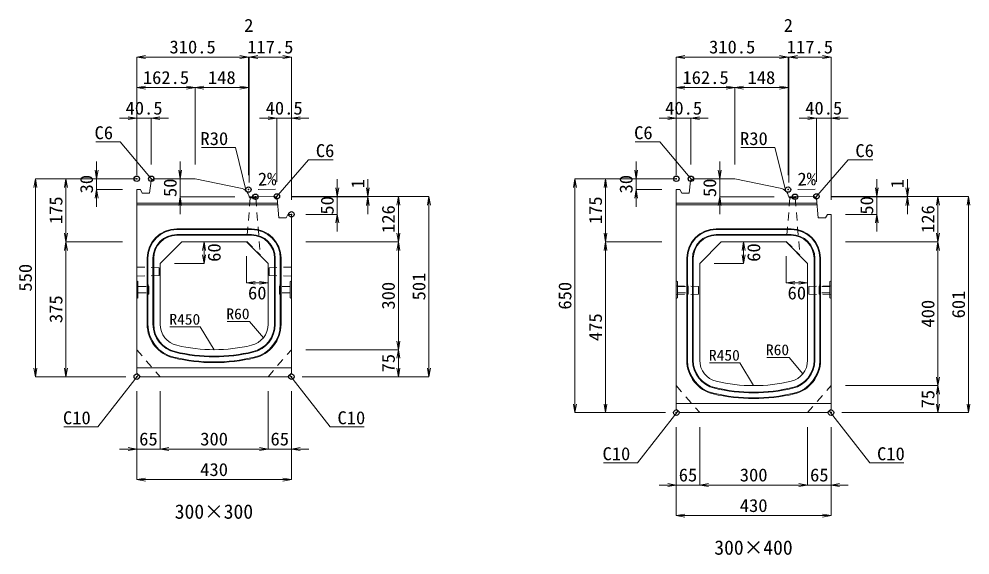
# Model space of a CAD drawing. Units: millimetres at full size. Extents: x -1267 to 18002, y -8040 to 14480.
# Drawn here: x 758 to 3401, y 10516 to 12006 of the extents above; entities that cross this region are included whole.
import ezdxf
from ezdxf.enums import TextEntityAlignment as Align

# ---------------------------------------------------------------- set-up
doc = ezdxf.new("R2010")
doc.units = ezdxf.units.MM
doc.header["$LTSCALE"] = 30
doc.header["$PDMODE"] = 32
doc.header["$PDSIZE"] = 15
doc.linetypes.add('USER1', pattern=[1.35, 0.75, -0.6])
for name, color, linetype, lineweight in [('インサート', 3, 'USER1', 9), ('吊りマスター', 4, 'USER1', 9), ('寸法線', 7, 'Continuous', 13), ('引出線', 4, 'Continuous', 13), ('排水孔', 30, 'USER1', 13), ('本体', 2, 'Continuous', 13), ('目地', 132, 'Continuous', 5)]:
    doc.layers.add(name, color=color, linetype=linetype, lineweight=lineweight)
doc.layers.add('作業エリア', color=11, linetype='Continuous')
doc.layers.add('文字', color=7, linetype='Continuous')
doc.styles.add('ＭＳ 明朝', font='')
doc.styles.get('ＭＳ 明朝').set_extended_font_data('MS Mincho')

# ---------------------------------------------------------------- blocks, each defined once
blk = doc.blocks.new('open_arrow')
at = {"color": 0, "linetype": 'Continuous', "lineweight": -2}
blk.add_lwpolyline([(7.5, 1.25), (0, 0), (7.5, -1.25)], dxfattribs=at)

msp = doc.modelspace()

# ---------------------------------------------------------------- linework, layer by layer
at = {"layer": 'インサート'}
for p, q in [((1088.2, 11262.27), (1115.2, 11262.27)), ((1088.2, 11262.27), (1088.2, 11245.27)), ((1118.2, 11266.27), (1115.2, 11266.27)), ((1115.2, 11266.27), (1115.2, 11241.27)), ((1118.2, 11241.27), (1118.2, 11266.27)), ((1481.8, 11266.27), (1484.8, 11266.27)), ((1481.8, 11241.27), (1481.8, 11266.27)), ((1484.8, 11266.27), (1484.8, 11241.27)), ((1511.8, 11262.27), (1484.8, 11262.27)), ((1511.8, 11262.27), (1511.8, 11245.27)), ((2588.2, 11262.27), (2615.2, 11262.27)), ((2588.2, 11262.27), (2588.2, 11245.27)), ((2618.2, 11266.27), (2615.2, 11266.27)), ((2615.2, 11266.27), (2615.2, 11241.27)), ((2618.2, 11241.27), (2618.2, 11266.27)), ((2981.8, 11266.27), (2984.8, 11266.27)), ((2981.8, 11241.27), (2981.8, 11266.27)), ((2984.8, 11266.27), (2984.8, 11241.27)), ((3011.8, 11262.27), (2984.8, 11262.27)), ((3011.8, 11262.27), (3011.8, 11245.27)), ((1088.2, 11245.27), (1115.2, 11245.27)), ((1115.2, 11241.27), (1118.2, 11241.27)), ((1484.8, 11241.27), (1481.8, 11241.27)), ((1511.8, 11245.27), (1484.8, 11245.27)), ((2588.2, 11245.27), (2615.2, 11245.27)), ((2615.2, 11241.27), (2618.2, 11241.27)), ((2984.8, 11241.27), (2981.8, 11241.27)), ((3011.8, 11245.27), (2984.8, 11245.27))]:
    msp.add_line(p, q, dxfattribs=at)
at = {"layer": '作業エリア'}
for p in [(1085, 11561.77), (1125.5, 11561.77), (2585, 11561.77), (2625.5, 11561.77), (1395.5, 11531.77), (2895.5, 11531.77), (1415, 11511.77), (1474.5, 11512.96), (2915, 11511.77), (2974.5, 11512.96), (1515, 11462.96), (1085, 11011.77), (1515, 11011.77), (2585, 10911.77), (3015, 10911.77)]:
    msp.add_point(p, dxfattribs=at)
at = {"layer": '吊りマスター'}
for p, q in [((1085, 11316.27), (1085, 11291.27)), ((1085, 11316.27), (1147, 11314.77)), ((1515, 11316.27), (1453, 11314.77)), ((1515, 11316.27), (1515, 11291.27)), ((1085, 11291.27), (1147, 11292.77)), ((1147, 11314.77), (1147, 11292.77)), ((1453, 11314.77), (1453, 11292.77)), ((1515, 11291.27), (1453, 11292.77)), ((2585, 11264.27), (2585, 11239.27)), ((2585, 11264.27), (2647, 11262.77)), ((2647, 11262.77), (2647, 11240.77)), ((3015, 11264.27), (2953, 11262.77)), ((2953, 11262.77), (2953, 11240.77)), ((3015, 11264.27), (3015, 11239.27)), ((2585, 11239.27), (2647, 11240.77)), ((3015, 11239.27), (2953, 11240.77))]:
    msp.add_line(p, q, dxfattribs=at)
at = {"layer": '寸法線'}
for p, q in [((1085, 11900.31), (1395.5, 11900.31)), ((1085, 11571.77), (1085, 11900.31)), ((1347.5, 11900.31), (1445.43, 11900.31)), ((1395.5, 11571.77), (1395.5, 11900.31)), ((1395.5, 11571.77), (1395.5, 11900.31)), ((1397.43, 11551.77), (1397.43, 11900.31)), ((1397.43, 11900.31), (1515, 11900.31)), ((1397.43, 11551.77), (1397.43, 11900.31)), ((1515, 11502.96), (1515, 11900.31)), ((2585, 11900.31), (2895.5, 11900.31)), ((2585, 11571.77), (2585, 11900.31)), ((2847.5, 11900.31), (2945.43, 11900.31)), ((2895.5, 11571.77), (2895.5, 11900.31)), ((2895.5, 11571.77), (2895.5, 11900.31)), ((2897.43, 11551.77), (2897.43, 11900.31)), ((2897.43, 11900.31), (3015, 11900.31)), ((2897.43, 11551.77), (2897.43, 11900.31)), ((3015, 11502.96), (3015, 11900.31)), ((1085, 11815.31), (1247.5, 11815.31)), ((1085, 11571.77), (1085, 11815.31)), ((1247.5, 11601.77), (1247.5, 11815.31)), ((1247.5, 11815.31), (1395.5, 11815.31)), ((1247.5, 11601.77), (1247.5, 11815.31)), ((1395.5, 11571.77), (1395.5, 11815.31)), ((2585, 11815.31), (2747.5, 11815.31)), ((2585, 11571.77), (2585, 11815.31)), ((2747.5, 11601.77), (2747.5, 11815.31)), ((2747.5, 11815.31), (2895.5, 11815.31)), ((2747.5, 11601.77), (2747.5, 11815.31)), ((2895.5, 11571.77), (2895.5, 11815.31)), ((1037, 11730.31), (1173.5, 11730.31)), ((1085, 11571.77), (1085, 11730.31)), ((1125.5, 11601.77), (1125.5, 11730.31)), ((1426.5, 11730.31), (1563, 11730.31)), ((1474.5, 11552.96), (1474.5, 11730.31)), ((1515, 11502.96), (1515, 11730.31)), ((2537, 11730.31), (2673.5, 11730.31)), ((2585, 11571.77), (2585, 11730.31)), ((2625.5, 11601.77), (2625.5, 11730.31)), ((2926.5, 11730.31), (3063, 11730.31)), ((2974.5, 11552.96), (2974.5, 11730.31)), ((3015, 11502.96), (3015, 11730.31)), ((973.25, 11483.77), (973.25, 11609.77)), ((1205.73, 11609.77), (1205.73, 11463.77)), ((2473.25, 11483.77), (2473.25, 11609.77)), ((2705.73, 11609.77), (2705.73, 11463.77)), ((803.25, 11011.77), (803.25, 11561.77)), ((1085.5, 11561.77), (803.25, 11561.77)), ((888.25, 11386.77), (888.25, 11561.77)), ((1085.5, 11561.77), (888.25, 11561.77)), ((1085.5, 11561.77), (973.25, 11561.77)), ((1642.36, 11414.96), (1642.36, 11560.96)), ((1727.36, 11463.77), (1727.36, 11560.96)), ((2303.25, 10911.77), (2303.25, 11561.77)), ((2585.5, 11561.77), (2303.25, 11561.77)), ((2388.25, 11386.77), (2388.25, 11561.77)), ((2585.5, 11561.77), (2388.25, 11561.77)), ((2585.5, 11561.77), (2473.25, 11561.77)), ((3142.36, 11414.96), (3142.36, 11560.96)), ((3227.36, 11463.77), (3227.36, 11560.96)), ((1045, 11531.77), (973.25, 11531.77)), ((2545, 11531.77), (2473.25, 11531.77)), ((1357.43, 11511.77), (1205.73, 11511.77)), ((1514.5, 11512.96), (1812.36, 11512.96)), ((1514.5, 11512.96), (1727.36, 11512.96)), ((1514.5, 11512.96), (1897.36, 11512.96)), ((1514.5, 11512.96), (1642.36, 11512.96)), ((1514.5, 11511.77), (1727.36, 11511.77)), ((1812.36, 11386.77), (1812.36, 11512.96)), ((1897.36, 11011.77), (1897.36, 11512.96)), ((2857.43, 11511.77), (2705.73, 11511.77)), ((3014.5, 11512.96), (3312.36, 11512.96)), ((3014.5, 11512.96), (3397.36, 11512.96)), ((3014.5, 11512.96), (3227.36, 11512.96)), ((3014.5, 11512.96), (3142.36, 11512.96)), ((3014.5, 11511.77), (3227.36, 11511.77)), ((3312.36, 11386.77), (3312.36, 11512.96)), ((3397.36, 10911.77), (3397.36, 11512.96)), ((1555, 11462.96), (1642.36, 11462.96)), ((3055, 11462.96), (3142.36, 11462.96)), ((888.25, 11011.77), (888.25, 11386.77)), ((1045, 11386.77), (888.25, 11386.77)), ((1045, 11386.77), (888.25, 11386.77)), ((1272.17, 11326.77), (1272.17, 11386.77)), ((1555, 11386.77), (1812.36, 11386.77)), ((1555, 11386.77), (1812.36, 11386.77)), ((1812.36, 11086.77), (1812.36, 11386.77)), ((2388.25, 10911.77), (2388.25, 11386.77)), ((2545, 11386.77), (2388.25, 11386.77)), ((2545, 11386.77), (2388.25, 11386.77)), ((2772.17, 11326.77), (2772.17, 11386.77)), ((3055, 11386.77), (3312.36, 11386.77)), ((3055, 11386.77), (3312.36, 11386.77)), ((3312.36, 10986.77), (3312.36, 11386.77)), ((1390, 11346.77), (1390, 11272.54)), ((2890, 11346.77), (2890, 11272.54)), ((1190, 11326.77), (1272.17, 11326.77)), ((2690, 11326.77), (2772.17, 11326.77)), ((1390, 11272.54), (1450, 11272.54)), ((2890, 11272.54), (2950, 11272.54)), ((1555, 11086.77), (1812.36, 11086.77)), ((1555, 11086.77), (1812.36, 11086.77)), ((1812.36, 11011.77), (1812.36, 11086.77)), ((1055, 11011.77), (803.25, 11011.77)), ((1055, 11011.77), (888.25, 11011.77)), ((1545, 11011.77), (1812.36, 11011.77)), ((1545, 11011.77), (1897.36, 11011.77)), ((1085, 10971.77), (1085, 10810.61)), ((1085, 10971.77), (1085, 10725.61)), ((1150, 10971.77), (1150, 10810.61)), ((1150, 10971.77), (1150, 10810.61)), ((1450, 10971.77), (1450, 10810.61)), ((1450, 10971.77), (1450, 10810.61)), ((1515, 10971.77), (1515, 10810.61)), ((1515, 10971.77), (1515, 10725.61)), ((3055, 10986.77), (3312.36, 10986.77)), ((3055, 10986.77), (3312.36, 10986.77)), ((3312.36, 10911.77), (3312.36, 10986.77)), ((2555, 10911.77), (2303.25, 10911.77)), ((2555, 10911.77), (2388.25, 10911.77)), ((3045, 10911.77), (3312.36, 10911.77)), ((3045, 10911.77), (3397.36, 10911.77)), ((2585, 10871.77), (2585, 10710.61)), ((2585, 10871.77), (2585, 10625.61)), ((2650, 10871.77), (2650, 10710.61)), ((2650, 10871.77), (2650, 10710.61)), ((2950, 10871.77), (2950, 10710.61)), ((2950, 10871.77), (2950, 10710.61)), ((3015, 10871.77), (3015, 10710.61)), ((3015, 10871.77), (3015, 10625.61)), ((1037, 10810.61), (1198, 10810.61)), ((1150, 10810.61), (1450, 10810.61)), ((1402, 10810.61), (1563, 10810.61)), ((1085, 10725.61), (1515, 10725.61)), ((2537, 10710.61), (2698, 10710.61)), ((2650, 10710.61), (2950, 10710.61)), ((2902, 10710.61), (3063, 10710.61)), ((2585, 10625.61), (3015, 10625.61))]:
    msp.add_line(p, q, dxfattribs=at)
at = {"layer": '引出線'}
for points in [[(1128.13, 11558.79), (1039.14, 11664.71), (970.79, 11664.71)], [(2628.13, 11558.79), (2539.14, 11664.71), (2470.79, 11664.71)], [(1389.4, 11527.63), (1359.25, 11648.4), (1264.57, 11648.4)], [(2889.4, 11527.63), (2859.25, 11648.4), (2764.57, 11648.4)], [(1471.75, 11509.91), (1562.76, 11614.88), (1631.1, 11614.88)], [(2971.75, 11509.91), (3062.76, 11614.88), (3131.1, 11614.88)], [(1422.39, 11531.98), (1471.1, 11532.95), (1422.36, 11531.98)], [(2922.39, 11531.98), (2971.1, 11532.95), (2922.36, 11531.98)], [(1437.07, 11120.09), (1398.48, 11165.49), (1336.25, 11165.49)], [(1300, 11086.77), (1261.49, 11150.32), (1177.31, 11150.32)], [(2937.07, 11020.09), (2898.48, 11065.49), (2836.25, 11065.49)], [(2800, 10986.77), (2761.49, 11050.32), (2677.31, 11050.32)], [(1090, 11016.77), (977.02, 10872.34), (882.35, 10872.34)], [(1510, 11016.77), (1622.98, 10872.34), (1717.65, 10872.34)], [(2590, 10916.77), (2477.02, 10772.34), (2382.35, 10772.34)], [(3010, 10916.77), (3122.98, 10772.34), (3217.65, 10772.34)]]:
    msp.add_lwpolyline(points, dxfattribs=at)
at = {"layer": '排水孔'}
for p, q in [((1400.63, 11508.57), (1390.71, 11387.48)), ((1397.43, 11511.77), (1400.63, 11508.57)), ((1400.63, 11508.57), (1415.63, 11508.57)), ((1418.83, 11511.77), (1415.63, 11508.57)), ((1415.63, 11508.57), (1428.66, 11349.52)), ((2900.63, 11508.57), (2890.71, 11387.48)), ((2897.43, 11511.77), (2900.63, 11508.57)), ((2900.63, 11508.57), (2915.63, 11508.57)), ((2918.83, 11511.77), (2915.63, 11508.57)), ((2915.63, 11508.57), (2928.66, 11349.52)), ((1390.71, 11387.48), (1428.66, 11349.52)), ((2890.71, 11387.48), (2928.66, 11349.52))]:
    msp.add_line(p, q, dxfattribs=at)
at = {"layer": '本体'}
for p, q in [((1124.76, 11555.82), (1120.5, 11521.77)), ((1131.5, 11561.77), (1124.76, 11555.82)), ((1131.5, 11561.77), (1247.5, 11561.77)), ((1247.5, 11561.77), (1373.81, 11536.17)), ((2624.76, 11555.82), (2620.5, 11521.77)), ((2631.5, 11561.77), (2624.76, 11555.82)), ((2631.5, 11561.77), (2747.5, 11561.77)), ((2747.5, 11561.77), (2873.81, 11536.17)), ((1085, 11531.77), (1085, 11021.77)), ((1095, 11531.77), (1085, 11531.77)), ((1100, 11521.77), (1095, 11531.77)), ((2585, 11531.77), (2585, 10921.77)), ((2595, 11531.77), (2585, 11531.77)), ((2600, 11521.77), (2595, 11531.77)), ((1120.5, 11521.77), (1100, 11521.77)), ((1415, 11511.77), (1397.43, 11511.77)), ((1468.5, 11512.84), (1415, 11511.77)), ((1468.5, 11512.84), (1475, 11506.98)), ((1475, 11506.98), (1479.5, 11452.96)), ((2620.5, 11521.77), (2600, 11521.77)), ((2915, 11511.77), (2897.43, 11511.77)), ((2968.5, 11512.84), (2915, 11511.77)), ((2968.5, 11512.84), (2975, 11506.98)), ((2975, 11506.98), (2979.5, 11452.96)), ((1479.5, 11452.96), (1500, 11452.96)), ((1500, 11452.96), (1505, 11462.96)), ((1505, 11462.96), (1515, 11462.96)), ((1515, 11021.77), (1515, 11462.96)), ((2979.5, 11452.96), (3000, 11452.96)), ((3000, 11452.96), (3005, 11462.96)), ((3005, 11462.96), (3015, 11462.96)), ((3015, 10921.77), (3015, 11462.96)), ((1150, 11326.77), (1210, 11386.77)), ((1210, 11386.77), (1390, 11386.77)), ((1390, 11386.77), (1450, 11326.77)), ((2650, 11326.77), (2710, 11386.77)), ((2710, 11386.77), (2890, 11386.77)), ((2890, 11386.77), (2950, 11326.77)), ((1150, 11326.77), (1150, 11157.3)), ((1450, 11157.3), (1450, 11326.77)), ((2650, 11326.77), (2650, 11057.3)), ((2950, 11057.3), (2950, 11326.77)), ((1085, 11021.77), (1095, 11011.77)), ((1095, 11011.77), (1505, 11011.77)), ((1505, 11011.77), (1515, 11021.77)), ((2585, 10921.77), (2595, 10911.77)), ((3005, 10911.77), (3015, 10921.77)), ((2595, 10911.77), (3005, 10911.77))]:
    msp.add_line(p, q, dxfattribs=at)
at = {"layer": '本体', "lineweight": 9}
for p, q in [((1085, 11278.27), (1088.2, 11276.27)), ((1088.2, 11276.27), (1088.2, 11231.27)), ((1515, 11278.27), (1511.8, 11276.27)), ((1511.8, 11276.27), (1511.8, 11231.27)), ((2585, 11278.27), (2588.2, 11276.27)), ((2588.2, 11276.27), (2588.2, 11231.27)), ((3015, 11278.27), (3011.8, 11276.27)), ((3011.8, 11276.27), (3011.8, 11231.27)), ((1088.2, 11231.27), (1085, 11229.27)), ((1511.8, 11231.27), (1515, 11229.27)), ((2588.2, 11231.27), (2585, 11229.27)), ((3011.8, 11231.27), (3015, 11229.27)), ((1085, 11036.77), (1515, 11036.77)), ((2585, 10936.77), (3015, 10936.77))]:
    msp.add_line(p, q, dxfattribs=at)
at = {"layer": '本体', "linetype": 'USER1', "lineweight": 9}
for p, q in [((1085, 11086.77), (1150, 11011.77)), ((1450, 11011.77), (1515, 11086.77)), ((2585, 10986.77), (2650, 10911.77)), ((2950, 10911.77), (3015, 10986.77))]:
    msp.add_line(p, q, dxfattribs=at)
at = {"layer": '本体'}
for centre, radius, start, end in [((1367.85, 11506.76), 30, 9.60488, 78.54125), ((2867.85, 11506.76), 30, 9.60488, 78.54125), ((1210, 11157.3), 60, 180, 256.65764), ((1390, 11157.3), 60, 283.34236, 0), ((1300, 11536.77), 450, 256.65764, 283.34236), ((2710, 11057.3), 60, 180, 256.65764), ((2890, 11057.3), 60, 283.34236, 0), ((2800, 11436.77), 450, 256.65764, 283.34236)]:
    msp.add_arc(centre, radius, start, end, dxfattribs=at)
at = {"layer": '目地'}
for p, q in [((1476.1, 11493.77), (1085, 11493.77)), ((1476.43, 11489.77), (1085, 11489.77)), ((2976.1, 11493.77), (2585, 11493.77)), ((2976.43, 11489.77), (2585, 11489.77)), ((1404, 11422.77), (1196, 11422.77)), ((1404, 11420.77), (1196, 11420.77)), ((2904, 11422.77), (2696, 11422.77)), ((2904, 11420.77), (2696, 11420.77)), ((1404, 11406.77), (1196, 11406.77)), ((1404, 11404.77), (1196, 11404.77)), ((2904, 11406.77), (2696, 11406.77)), ((2904, 11404.77), (2696, 11404.77)), ((1114, 11340.77), (1114, 11157.3)), ((1116, 11340.77), (1116, 11157.3)), ((1130, 11340.77), (1130, 11157.3)), ((1132, 11340.77), (1132, 11157.3)), ((1468, 11157.3), (1468, 11340.77)), ((1470, 11157.3), (1470, 11340.77)), ((1484, 11157.3), (1484, 11340.77)), ((1486, 11157.3), (1486, 11340.77)), ((2614, 11340.77), (2614, 11057.3)), ((2616, 11340.77), (2616, 11057.3)), ((2630, 11340.77), (2630, 11057.3)), ((2632, 11340.77), (2632, 11057.3)), ((2968, 11057.3), (2968, 11340.77)), ((2970, 11057.3), (2970, 11340.77)), ((2984, 11057.3), (2984, 11340.77)), ((2986, 11057.3), (2986, 11340.77))]:
    msp.add_line(p, q, dxfattribs=at)
for centre, radius, start, end in [((1196, 11340.77), 82, 90, 180), ((1196, 11340.77), 80, 90, 180), ((1404, 11340.77), 82, 0, 90), ((1404, 11340.77), 80, 0, 90), ((2696, 11340.77), 82, 90, 180), ((2696, 11340.77), 80, 90, 180), ((2904, 11340.77), 82, 0, 90), ((2904, 11340.77), 80, 0, 90), ((1196, 11340.77), 66, 90, 180), ((1196, 11340.77), 64, 90, 180), ((1404, 11340.77), 66, 0, 90), ((1404, 11340.77), 64, 0, 90), ((2696, 11340.77), 66, 90, 180), ((2696, 11340.77), 64, 90, 180), ((2904, 11340.77), 66, 0, 90), ((2904, 11340.77), 64, 0, 90), ((1210, 11157.3), 96, 180, 256.65764), ((1210, 11157.3), 94, 180, 256.65764), ((1210, 11157.3), 80, 180, 256.65764), ((1210, 11157.3), 78, 180, 256.65764), ((1390, 11157.3), 78, 283.34236, 0), ((1390, 11157.3), 80, 283.34236, 0), ((1390, 11157.3), 94, 283.34236, 0), ((1390, 11157.3), 96, 283.34236, 0), ((1300, 11536.77), 470, 256.65764, 283.34236), ((1300, 11536.77), 468, 256.65764, 283.34236), ((1300, 11536.77), 486, 256.65764, 283.34236), ((1300, 11536.77), 484, 256.65764, 283.34236), ((2710, 11057.3), 96, 180, 256.65764), ((2710, 11057.3), 94, 180, 256.65764), ((2710, 11057.3), 80, 180, 256.65764), ((2710, 11057.3), 78, 180, 256.65764), ((2890, 11057.3), 78, 283.34236, 360), ((2890, 11057.3), 80, 283.34236, 360), ((2890, 11057.3), 94, 283.34236, 0), ((2890, 11057.3), 96, 283.34236, 0), ((2800, 11436.77), 470, 256.65764, 283.34236), ((2800, 11436.77), 468, 256.65764, 283.34236), ((2800, 11436.77), 486, 256.65764, 283.34236), ((2800, 11436.77), 484, 256.65764, 283.34236)]:
    msp.add_arc(centre, radius, start, end, dxfattribs=at)

# ---------------------------------------------------------------- block references
at = {"layer": '寸法線', "xscale": 3.2, "yscale": 3.2}
for p in [(1085, 11900.31), (1397.43, 11900.31), (1397.43, 11900.31), (2585, 11900.31), (2897.43, 11900.31), (2897.43, 11900.31), (1085, 11815.31), (1247.5, 11815.31), (2585, 11815.31), (2747.5, 11815.31), (1125.5, 11730.31), (1515, 11730.31), (2625.5, 11730.31), (3015, 11730.31), (1390, 11272.54), (2890, 11272.54), (1150, 10810.61), (1150, 10810.61), (1515, 10810.61), (1085, 10725.61), (2650, 10710.61), (2650, 10710.61), (3015, 10710.61), (2585, 10625.61)]:
    msp.add_blockref('open_arrow', p, dxfattribs=at)
for p, rotation in [((1395.5, 11900.31), 180), ((1395.5, 11900.31), 180), ((1515, 11900.31), 180), ((2895.5, 11900.31), 180), ((2895.5, 11900.31), 180), ((3015, 11900.31), 180), ((1247.5, 11815.31), 180), ((1395.5, 11815.31), 180), ((2747.5, 11815.31), 180), ((2895.5, 11815.31), 180), ((1085, 11730.31), 180), ((1474.5, 11730.31), 180), ((2585, 11730.31), 180), ((2974.5, 11730.31), 180), ((973.25, 11561.77), 90), ((1205.73, 11561.77), 90), ((2473.25, 11561.77), 90), ((2705.73, 11561.77), 90), ((803.25, 11561.77), 270), ((888.25, 11561.77), 270), ((2303.25, 11561.77), 270), ((2388.25, 11561.77), 270), ((973.25, 11531.77), 270), ((1642.36, 11512.96), 90), ((1727.36, 11512.96), 90), ((2473.25, 11531.77), 270), ((3142.36, 11512.96), 90), ((3227.36, 11512.96), 90), ((1205.73, 11511.77), 270), ((1727.36, 11511.77), 270), ((1812.36, 11512.96), 270), ((1897.36, 11512.96), 270), ((2705.73, 11511.77), 270), ((3227.36, 11511.77), 270), ((3312.36, 11512.96), 270), ((3397.36, 11512.96), 270), ((1642.36, 11462.96), 270), ((3142.36, 11462.96), 270), ((888.25, 11386.77), 90), ((1812.36, 11386.77), 90), ((2388.25, 11386.77), 90), ((3312.36, 11386.77), 90), ((888.25, 11386.77), 270), ((1272.17, 11386.77), 270), ((1812.36, 11386.77), 270), ((2388.25, 11386.77), 270), ((2772.17, 11386.77), 270), ((3312.36, 11386.77), 270), ((1272.17, 11326.77), 90), ((2772.17, 11326.77), 90), ((1450, 11272.54), 180), ((2950, 11272.54), 180), ((1812.36, 11086.77), 90), ((1812.36, 11086.77), 270), ((803.25, 11011.77), 90), ((888.25, 11011.77), 90), ((1812.36, 11011.77), 90), ((1897.36, 11011.77), 90), ((3312.36, 10986.77), 90), ((3312.36, 10986.77), 270), ((2303.25, 10911.77), 90), ((2388.25, 10911.77), 90), ((3312.36, 10911.77), 90), ((3397.36, 10911.77), 90), ((1085, 10810.61), 180), ((1450, 10810.61), 180), ((1450, 10810.61), 180), ((1515, 10725.61), 180), ((2585, 10710.61), 180), ((2950, 10710.61), 180), ((2950, 10710.61), 180), ((3015, 10625.61), 180)]:
    msp.add_blockref('open_arrow', p, dxfattribs=dict(at, rotation=rotation))
at = {"layer": '引出線'}
for p, xscale, yscale, rotation in [((1128.13, 11558.79), 0.16, 0.16, 130), ((2628.13, 11558.79), 0.16, 0.16, 130), ((1389.4, 11527.63), 0.16, 0.16, 104), ((1422.39, 11531.98), 0.16, 0.16, 1.1), ((2889.4, 11527.63), 0.16, 0.16, 104), ((2922.39, 11531.98), 0.16, 0.16, 1.1), ((1471.75, 11509.91), 0.16, 0.16, 49.1), ((2971.75, 11509.91), 0.16, 0.16, 49.1), ((1437.07, 11120.09), 0.133, 0.133, 130.4), ((1300, 11086.77), 0.133, 0.133, 121.2), ((1090, 11016.77), 0.16, 0.16, 232), ((1510, 11016.77), 0.16, 0.16, 308), ((2937.07, 11020.09), 0.133, 0.133, 130.4), ((2800, 10986.77), 0.133, 0.133, 121.2), ((2590, 10916.77), 0.16, 0.16, 232), ((3010, 10916.77), 0.16, 0.16, 308)]:
    msp.add_blockref('open_arrow', p, dxfattribs=dict(at, xscale=xscale, yscale=yscale, rotation=rotation))

# ---------------------------------------------------------------- texts
at = {"layer": '寸法線', "style": 'ＭＳ 明朝', "width": 1.05}
for s, p in [('2', (1396.47, 11988.31)), ('2', (2896.47, 11988.31)), ('310.5', (1240.25, 11928.31)), ('117.5', (1456.22, 11928.31)), ('310.5', (2740.25, 11928.31)), ('117.5', (2956.22, 11928.31)), ('162.5', (1166.25, 11843.31)), ('148', (1321.5, 11843.31)), ('162.5', (2666.25, 11843.31)), ('148', (2821.5, 11843.31)), ('40.5', (1105.25, 11758.31)), ('40.5', (1494.75, 11758.31)), ('40.5', (2605.25, 11758.31)), ('40.5', (2994.75, 11758.31)), ('60', (1420, 11244.54)), ('60', (2920, 11244.54)), ('65', (1117.5, 10838.61)), ('300', (1300, 10838.61)), ('65', (1482.5, 10838.61)), ('430', (1300, 10753.61)), ('65', (2617.5, 10738.61)), ('300', (2800, 10738.61)), ('65', (2982.5, 10738.61)), ('430', (2800, 10653.61))]:
    msp.add_text(s, height=36.03, dxfattribs=at).set_placement(p, align=Align.MIDDLE_CENTER)
for s, p in [('30', (945.25, 11546.77)), ('50', (1177.73, 11536.77)), ('1', (1699.36, 11548.28)), ('30', (2445.25, 11546.77)), ('50', (2677.73, 11536.77)), ('1', (3199.36, 11548.28)), ('175', (860.25, 11474.27)), ('50', (1614.36, 11487.96)), ('175', (2360.25, 11474.27)), ('50', (3114.36, 11487.96)), ('126', (1784.36, 11449.86)), ('126', (3284.36, 11449.86)), ('60', (1300.17, 11356.77)), ('60', (2800.17, 11356.77)), ('550', (775.25, 11286.77)), ('501', (1869.36, 11262.36)), ('300', (1784.36, 11236.77)), ('650', (2275.25, 11236.77)), ('601', (3369.36, 11212.36)), ('375', (860.25, 11199.27)), ('400', (3284.36, 11186.77)), ('475', (2360.25, 11149.27)), ('75', (1784.36, 11049.27)), ('75', (3284.36, 10949.27))]:
    msp.add_text(s, height=36.03, rotation=90, dxfattribs=at).set_placement(p, align=Align.MIDDLE_CENTER)
at = {"layer": '引出線', "style": 'ＭＳ 明朝', "width": 1.05}
for s, height, p in [('C6', 36.03, (1019.14, 11707.91)), ('R30', 36.03, (1339.25, 11691.6)), ('C6', 36.03, (2519.14, 11707.91)), ('R30', 36.03, (2839.25, 11691.6)), ('R450', 30.02, (1261.49, 11186.32)), ('R60', 30.02, (1398.48, 11201.49)), ('R450', 30.02, (2761.49, 11086.32)), ('R60', 30.02, (2898.48, 11101.49)), ('C10', 36.03, (957.02, 10915.54)), ('C10', 36.03, (2457.02, 10815.54))]:
    msp.add_text(s, height=height, dxfattribs=at).set_placement(p, align=Align.TOP_RIGHT)
for s, p in [('C6', (1582.76, 11658.08)), ('C6', (3082.76, 11658.08)), ('C10', (1642.98, 10915.54)), ('C10', (3142.98, 10815.54))]:
    msp.add_text(s, height=36.03, dxfattribs=at).set_placement(p, align=Align.TOP_LEFT)
for p in [(1421.42, 11578.87), (2921.42, 11578.87)]:
    msp.add_text('2%', height=36.03, rotation=1.146, dxfattribs=at).set_placement(p, align=Align.TOP_LEFT)
at = {"layer": '文字', "style": 'ＭＳ 明朝'}
for s, p in [('300×300', (1299.52, 10636.8)), ('300×400', (2799.52, 10536.8))]:
    msp.add_text(s, height=40.03, dxfattribs=at).set_placement(p, align=Align.MIDDLE_CENTER)

doc.saveas('drawing.dxf')
